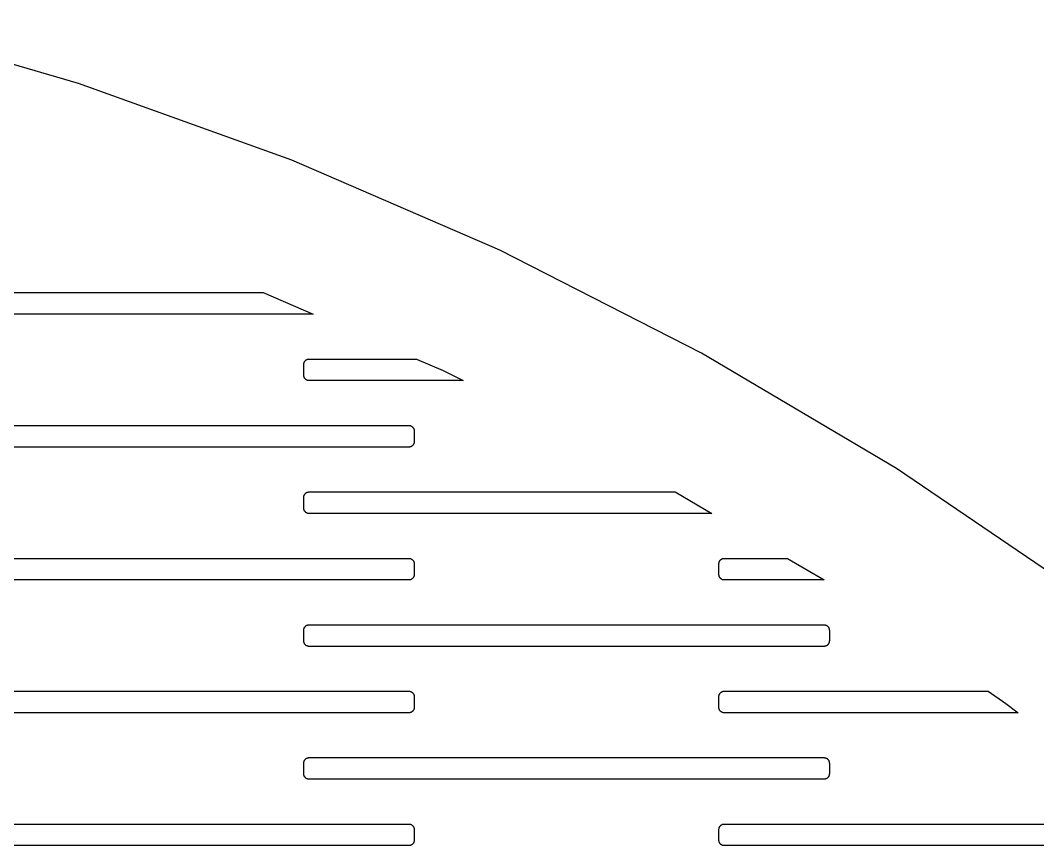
# Model space of a CAD drawing. Header units: metres. Extents: x -217 to 217, y -217 to 217.
# Drawn here: x 63.6 to 124.9, y 160.7 to 210.4 of the extents above; entities that cross this region are included whole.
import ezdxf

# ---------------------------------------------------------------- set-up
doc = ezdxf.new("R2010")
doc.units = ezdxf.units.M

msp = doc.modelspace()

# ---------------------------------------------------------------- linework, layer by layer
for p, q in [((67.1176, 206.567), (54.0147, 210.374)), ((79.9556, 201.945), (67.1176, 206.567)), ((92.4781, 196.526), (79.9556, 201.945)), ((104.636, 190.331), (92.4781, 196.526)), ((56.0028, 193.978), (78.2327, 193.978)), ((78.2327, 193.978), (81.2368, 192.678)), ((81.2368, 192.678), (56.0028, 192.678)), ((80.7956, 189.903), (80.8118, 189.916)), ((80.8118, 189.916), (80.8287, 189.927)), ((80.8287, 189.927), (80.8462, 189.938)), ((80.8462, 189.938), (80.8644, 189.947)), ((80.8644, 189.947), (80.8831, 189.955)), ((80.8831, 189.955), (80.9024, 189.962)), ((80.9024, 189.962), (80.922, 189.968)), ((80.922, 189.968), (80.9419, 189.972)), ((80.9419, 189.972), (80.9621, 189.975)), ((80.9621, 189.975), (80.9824, 189.977)), ((80.9824, 189.977), (81.0028, 189.978)), ((81.0028, 189.978), (87.4762, 189.978)), ((87.4762, 189.978), (89.0718, 189.287)), ((116.38, 183.386), (104.636, 190.331)), ((80.6778, 189.653), (80.6784, 189.673)), ((80.6778, 189.003), (80.6778, 189.653)), ((80.6784, 189.673), (80.6804, 189.694)), ((80.6804, 189.694), (80.6835, 189.714)), ((80.6835, 189.714), (80.688, 189.734)), ((80.688, 189.734), (80.6937, 189.753)), ((80.6937, 189.753), (80.7006, 189.772)), ((80.7006, 189.772), (80.7087, 189.791)), ((80.7087, 189.791), (80.718, 189.809)), ((80.718, 189.809), (80.7284, 189.827)), ((80.7284, 189.827), (80.7399, 189.844)), ((80.7399, 189.844), (80.7524, 189.86)), ((80.7524, 189.86), (80.7659, 189.875)), ((80.7659, 189.875), (80.7803, 189.89)), ((80.7803, 189.89), (80.7956, 189.903)), ((80.6784, 188.982), (80.6778, 189.003)), ((80.6804, 188.962), (80.6784, 188.982)), ((80.6835, 188.942), (80.6804, 188.962)), ((80.688, 188.922), (80.6835, 188.942)), ((80.6937, 188.902), (80.688, 188.922)), ((80.7006, 188.883), (80.6937, 188.902)), ((80.7087, 188.864), (80.7006, 188.883)), ((80.718, 188.846), (80.7087, 188.864)), ((80.7284, 188.829), (80.718, 188.846)), ((80.7399, 188.812), (80.7284, 188.829)), ((80.7524, 188.796), (80.7399, 188.812)), ((80.7659, 188.78), (80.7524, 188.796)), ((80.7803, 188.766), (80.7659, 188.78)), ((80.7956, 188.752), (80.7803, 188.766)), ((80.8118, 188.74), (80.7956, 188.752)), ((80.8287, 188.728), (80.8118, 188.74)), ((80.8462, 188.718), (80.8287, 188.728)), ((80.8644, 188.709), (80.8462, 188.718)), ((80.8831, 188.701), (80.8644, 188.709)), ((80.9024, 188.694), (80.8831, 188.701)), ((80.922, 188.688), (80.9024, 188.694)), ((89.0718, 189.287), (90.268, 188.678)), ((80.9419, 188.684), (80.922, 188.688)), ((80.9621, 188.68), (80.9419, 188.684)), ((80.9824, 188.678), (80.9621, 188.68)), ((81.0028, 188.678), (80.9824, 188.678)), ((90.268, 188.678), (81.0028, 188.678)), ((56.0028, 185.978), (87.0028, 185.978)), ((87.0028, 185.978), (87.0232, 185.977)), ((87.0232, 185.977), (87.0435, 185.975)), ((87.0435, 185.975), (87.0637, 185.972)), ((87.0637, 185.972), (87.0836, 185.968)), ((87.0836, 185.968), (87.1032, 185.962)), ((87.1032, 185.962), (87.1224, 185.955)), ((87.1224, 185.955), (87.1412, 185.947)), ((87.1412, 185.947), (87.1594, 185.938)), ((87.1594, 185.938), (87.1769, 185.927)), ((87.1769, 185.927), (87.1938, 185.916)), ((87.1938, 185.916), (87.21, 185.903)), ((87.21, 185.903), (87.2253, 185.89)), ((87.2253, 185.89), (87.2397, 185.875)), ((87.2397, 185.875), (87.2532, 185.86)), ((87.2532, 185.86), (87.2657, 185.844)), ((87.2657, 185.844), (87.2772, 185.827)), ((87.2772, 185.827), (87.2876, 185.809)), ((87.2876, 185.809), (87.2969, 185.791)), ((87.2969, 185.791), (87.305, 185.772)), ((87.305, 185.772), (87.3119, 185.753)), ((87.3119, 185.753), (87.3176, 185.734)), ((87.3176, 185.734), (87.322, 185.714)), ((87.322, 185.714), (87.3252, 185.694)), ((87.3252, 185.694), (87.3271, 185.673)), ((87.3271, 185.673), (87.3278, 185.653)), ((87.3278, 185.653), (87.3278, 185.003)), ((87.0028, 184.678), (56.0028, 184.678)), ((87.0232, 184.678), (87.0028, 184.678)), ((87.0435, 184.68), (87.0232, 184.678)), ((87.0637, 184.684), (87.0435, 184.68)), ((87.0836, 184.688), (87.0637, 184.684)), ((87.1032, 184.694), (87.0836, 184.688)), ((87.1224, 184.701), (87.1032, 184.694)), ((87.1412, 184.709), (87.1224, 184.701)), ((87.1594, 184.718), (87.1412, 184.709)), ((87.1769, 184.728), (87.1594, 184.718)), ((87.1938, 184.74), (87.1769, 184.728)), ((87.21, 184.752), (87.1938, 184.74)), ((87.2253, 184.766), (87.21, 184.752)), ((87.2397, 184.78), (87.2253, 184.766)), ((87.2532, 184.796), (87.2397, 184.78)), ((87.2657, 184.812), (87.2532, 184.796)), ((87.2772, 184.829), (87.2657, 184.812)), ((87.2876, 184.846), (87.2772, 184.829)), ((87.2969, 184.864), (87.2876, 184.846)), ((87.305, 184.883), (87.2969, 184.864)), ((87.3119, 184.902), (87.305, 184.883)), ((87.3176, 184.922), (87.3119, 184.902)), ((87.322, 184.942), (87.3176, 184.922)), ((87.3252, 184.962), (87.322, 184.942)), ((87.3271, 184.982), (87.3252, 184.962)), ((87.3278, 185.003), (87.3271, 184.982)), ((127.665, 175.716), (116.38, 183.386)), ((80.8644, 181.947), (80.8831, 181.955)), ((80.8831, 181.955), (80.9024, 181.962)), ((80.9024, 181.962), (80.922, 181.968)), ((80.922, 181.968), (80.9419, 181.972)), ((80.9419, 181.972), (80.9621, 181.975)), ((80.9621, 181.975), (80.9824, 181.977)), ((80.9824, 181.977), (81.0028, 181.978)), ((81.0028, 181.978), (103.053, 181.978)), ((103.053, 181.978), (105.251, 180.678)), ((80.6778, 181.653), (80.6784, 181.673)), ((80.6778, 181.003), (80.6778, 181.653)), ((80.6784, 181.673), (80.6804, 181.694)), ((80.6804, 181.694), (80.6835, 181.714)), ((80.6835, 181.714), (80.688, 181.734)), ((80.688, 181.734), (80.6937, 181.753)), ((80.6937, 181.753), (80.7006, 181.772)), ((80.7006, 181.772), (80.7087, 181.791)), ((80.7087, 181.791), (80.718, 181.809)), ((80.718, 181.809), (80.7284, 181.827)), ((80.7284, 181.827), (80.7399, 181.844)), ((80.7399, 181.844), (80.7524, 181.86)), ((80.7524, 181.86), (80.7659, 181.875)), ((80.7659, 181.875), (80.7803, 181.89)), ((80.7803, 181.89), (80.7956, 181.903)), ((80.7956, 181.903), (80.8118, 181.916)), ((80.8118, 181.916), (80.8287, 181.927)), ((80.8287, 181.927), (80.8462, 181.938)), ((80.8462, 181.938), (80.8644, 181.947)), ((80.6784, 180.982), (80.6778, 181.003)), ((80.6804, 180.962), (80.6784, 180.982)), ((80.6835, 180.942), (80.6804, 180.962)), ((80.688, 180.922), (80.6835, 180.942)), ((80.6937, 180.902), (80.688, 180.922)), ((80.7006, 180.883), (80.6937, 180.902)), ((80.7087, 180.864), (80.7006, 180.883)), ((80.718, 180.846), (80.7087, 180.864)), ((80.7284, 180.829), (80.718, 180.846)), ((80.7399, 180.812), (80.7284, 180.829)), ((80.7524, 180.796), (80.7399, 180.812)), ((80.7659, 180.78), (80.7524, 180.796)), ((80.7803, 180.766), (80.7659, 180.78)), ((80.7956, 180.752), (80.7803, 180.766)), ((80.8118, 180.74), (80.7956, 180.752)), ((80.8287, 180.728), (80.8118, 180.74)), ((80.8462, 180.718), (80.8287, 180.728)), ((80.8644, 180.709), (80.8462, 180.718)), ((80.8831, 180.701), (80.8644, 180.709)), ((80.9024, 180.694), (80.8831, 180.701)), ((80.922, 180.688), (80.9024, 180.694)), ((80.9419, 180.684), (80.922, 180.688)), ((80.9621, 180.68), (80.9419, 180.684)), ((80.9824, 180.678), (80.9621, 180.68)), ((81.0028, 180.678), (80.9824, 180.678)), ((105.251, 180.678), (81.0028, 180.678)), ((56.0028, 177.978), (87.0028, 177.978)), ((87.0028, 177.978), (87.0232, 177.977)), ((87.0232, 177.977), (87.0435, 177.975)), ((87.0435, 177.975), (87.0637, 177.972)), ((87.0637, 177.972), (87.0836, 177.968)), ((87.0836, 177.968), (87.1032, 177.962)), ((87.1032, 177.962), (87.1224, 177.955)), ((87.1224, 177.955), (87.1412, 177.947)), ((87.1412, 177.947), (87.1594, 177.938)), ((87.1594, 177.938), (87.1769, 177.927)), ((87.1769, 177.927), (87.1938, 177.916)), ((87.1938, 177.916), (87.21, 177.903)), ((87.21, 177.903), (87.2253, 177.89)), ((87.2253, 177.89), (87.2397, 177.875)), ((87.2397, 177.875), (87.2532, 177.86)), ((87.2532, 177.86), (87.2657, 177.844)), ((87.2657, 177.844), (87.2772, 177.827)), ((87.2772, 177.827), (87.2876, 177.809)), ((87.2876, 177.809), (87.2969, 177.791)), ((87.2969, 177.791), (87.305, 177.772)), ((87.305, 177.772), (87.3119, 177.753)), ((87.3119, 177.753), (87.3176, 177.734)), ((87.3176, 177.734), (87.322, 177.714)), ((87.322, 177.714), (87.3252, 177.694)), ((87.3252, 177.694), (87.3271, 177.673)), ((87.3271, 177.673), (87.3278, 177.653)), ((105.678, 177.673), (105.68, 177.694)), ((105.678, 177.653), (105.678, 177.673)), ((105.68, 177.694), (105.684, 177.714)), ((105.684, 177.714), (105.688, 177.734)), ((105.688, 177.734), (105.694, 177.753)), ((105.694, 177.753), (105.701, 177.772)), ((105.701, 177.772), (105.709, 177.791)), ((105.709, 177.791), (105.718, 177.809)), ((105.718, 177.809), (105.728, 177.827)), ((105.728, 177.827), (105.74, 177.844)), ((105.74, 177.844), (105.752, 177.86)), ((105.752, 177.86), (105.766, 177.875)), ((105.766, 177.875), (105.78, 177.89)), ((105.78, 177.89), (105.796, 177.903)), ((105.796, 177.903), (105.812, 177.916)), ((105.812, 177.916), (105.829, 177.927)), ((105.829, 177.927), (105.846, 177.938)), ((105.846, 177.938), (105.864, 177.947)), ((105.864, 177.947), (105.883, 177.955)), ((105.883, 177.955), (105.902, 177.962)), ((105.902, 177.962), (105.922, 177.968)), ((105.922, 177.968), (105.942, 177.972)), ((105.942, 177.972), (105.962, 177.975)), ((105.962, 177.975), (105.982, 177.977)), ((105.982, 177.977), (106.003, 177.978)), ((106.003, 177.978), (109.816, 177.978)), ((109.816, 177.978), (112.014, 176.678)), ((87.3278, 177.653), (87.3278, 177.003)), ((105.678, 177.003), (105.678, 177.653)), ((87.0028, 176.678), (56.0028, 176.678)), ((87.0232, 176.678), (87.0028, 176.678)), ((87.0435, 176.68), (87.0232, 176.678)), ((87.0637, 176.684), (87.0435, 176.68)), ((87.0836, 176.688), (87.0637, 176.684)), ((87.1032, 176.694), (87.0836, 176.688)), ((87.1224, 176.701), (87.1032, 176.694)), ((87.1412, 176.709), (87.1224, 176.701)), ((87.1594, 176.718), (87.1412, 176.709)), ((87.1769, 176.728), (87.1594, 176.718)), ((87.1938, 176.74), (87.1769, 176.728)), ((87.21, 176.752), (87.1938, 176.74)), ((87.2253, 176.766), (87.21, 176.752)), ((87.2397, 176.78), (87.2253, 176.766)), ((87.2532, 176.796), (87.2397, 176.78)), ((87.2657, 176.812), (87.2532, 176.796)), ((87.2772, 176.829), (87.2657, 176.812)), ((87.2876, 176.846), (87.2772, 176.829)), ((87.2969, 176.864), (87.2876, 176.846)), ((87.305, 176.883), (87.2969, 176.864)), ((87.3119, 176.902), (87.305, 176.883)), ((87.3176, 176.922), (87.3119, 176.902)), ((87.322, 176.942), (87.3176, 176.922)), ((87.3252, 176.962), (87.322, 176.942)), ((87.3271, 176.982), (87.3252, 176.962)), ((87.3278, 177.003), (87.3271, 176.982)), ((105.678, 176.982), (105.678, 177.003)), ((105.68, 176.962), (105.678, 176.982)), ((105.684, 176.942), (105.68, 176.962)), ((105.688, 176.922), (105.684, 176.942)), ((105.694, 176.902), (105.688, 176.922)), ((105.701, 176.883), (105.694, 176.902)), ((105.709, 176.864), (105.701, 176.883)), ((105.718, 176.846), (105.709, 176.864)), ((105.728, 176.829), (105.718, 176.846)), ((105.74, 176.812), (105.728, 176.829)), ((105.752, 176.796), (105.74, 176.812)), ((105.766, 176.78), (105.752, 176.796)), ((105.78, 176.766), (105.766, 176.78)), ((105.796, 176.752), (105.78, 176.766)), ((105.812, 176.74), (105.796, 176.752)), ((105.829, 176.728), (105.812, 176.74)), ((105.846, 176.718), (105.829, 176.728)), ((105.864, 176.709), (105.846, 176.718)), ((105.883, 176.701), (105.864, 176.709)), ((105.902, 176.694), (105.883, 176.701)), ((105.922, 176.688), (105.902, 176.694)), ((105.942, 176.684), (105.922, 176.688)), ((105.962, 176.68), (105.942, 176.684)), ((105.982, 176.678), (105.962, 176.68)), ((106.003, 176.678), (105.982, 176.678)), ((112.014, 176.678), (106.003, 176.678)), ((80.6778, 173.653), (80.6784, 173.673)), ((80.6778, 173.003), (80.6778, 173.653)), ((80.6784, 173.673), (80.6804, 173.694)), ((80.6804, 173.694), (80.6835, 173.714)), ((80.6835, 173.714), (80.688, 173.734)), ((80.688, 173.734), (80.6937, 173.753)), ((80.6937, 173.753), (80.7006, 173.772)), ((80.7006, 173.772), (80.7087, 173.791)), ((80.7087, 173.791), (80.718, 173.809)), ((80.718, 173.809), (80.7284, 173.827)), ((80.7284, 173.827), (80.7399, 173.844)), ((80.7399, 173.844), (80.7524, 173.86)), ((80.7524, 173.86), (80.7659, 173.875)), ((80.7659, 173.875), (80.7803, 173.89)), ((80.7803, 173.89), (80.7956, 173.903)), ((80.7956, 173.903), (80.8118, 173.916)), ((80.8118, 173.916), (80.8287, 173.927)), ((80.8287, 173.927), (80.8462, 173.938)), ((80.8462, 173.938), (80.8644, 173.947)), ((80.8644, 173.947), (80.8831, 173.955)), ((80.8831, 173.955), (80.9024, 173.962)), ((80.9024, 173.962), (80.922, 173.968)), ((80.922, 173.968), (80.9419, 173.972)), ((80.9419, 173.972), (80.9621, 173.975)), ((80.9621, 173.975), (80.9824, 173.977)), ((80.9824, 173.977), (81.0028, 173.978)), ((81.0028, 173.978), (112.003, 173.978)), ((112.003, 173.978), (112.023, 173.977)), ((112.023, 173.977), (112.044, 173.975)), ((112.044, 173.975), (112.064, 173.972)), ((112.064, 173.972), (112.084, 173.968)), ((112.084, 173.968), (112.103, 173.962)), ((112.103, 173.962), (112.122, 173.955)), ((112.122, 173.955), (112.141, 173.947)), ((112.141, 173.947), (112.159, 173.938)), ((112.159, 173.938), (112.177, 173.927)), ((112.177, 173.927), (112.194, 173.916)), ((112.194, 173.916), (112.21, 173.903)), ((112.21, 173.903), (112.225, 173.89)), ((112.225, 173.89), (112.24, 173.875)), ((112.24, 173.875), (112.253, 173.86)), ((112.253, 173.86), (112.266, 173.844)), ((112.266, 173.844), (112.277, 173.827)), ((112.277, 173.827), (112.288, 173.809)), ((112.288, 173.809), (112.297, 173.791)), ((112.297, 173.791), (112.305, 173.772)), ((112.305, 173.772), (112.312, 173.753)), ((112.312, 173.753), (112.318, 173.734)), ((112.318, 173.734), (112.322, 173.714)), ((112.322, 173.714), (112.325, 173.694)), ((112.325, 173.694), (112.327, 173.673)), ((112.327, 173.673), (112.328, 173.653)), ((112.328, 173.653), (112.328, 173.003)), ((80.6784, 172.982), (80.6778, 173.003)), ((80.6804, 172.962), (80.6784, 172.982)), ((80.6835, 172.942), (80.6804, 172.962)), ((80.688, 172.922), (80.6835, 172.942)), ((80.6937, 172.902), (80.688, 172.922)), ((80.7006, 172.883), (80.6937, 172.902)), ((80.7087, 172.864), (80.7006, 172.883)), ((80.718, 172.846), (80.7087, 172.864)), ((80.7284, 172.829), (80.718, 172.846)), ((80.7399, 172.812), (80.7284, 172.829)), ((80.7524, 172.796), (80.7399, 172.812)), ((80.7659, 172.78), (80.7524, 172.796)), ((80.7803, 172.766), (80.7659, 172.78)), ((80.7956, 172.752), (80.7803, 172.766)), ((112.225, 172.766), (112.21, 172.752)), ((112.24, 172.78), (112.225, 172.766)), ((112.253, 172.796), (112.24, 172.78)), ((112.266, 172.812), (112.253, 172.796)), ((112.277, 172.829), (112.266, 172.812)), ((112.288, 172.846), (112.277, 172.829)), ((112.297, 172.864), (112.288, 172.846)), ((112.305, 172.883), (112.297, 172.864)), ((112.312, 172.902), (112.305, 172.883)), ((112.318, 172.922), (112.312, 172.902)), ((112.322, 172.942), (112.318, 172.922)), ((112.325, 172.962), (112.322, 172.942)), ((112.327, 172.982), (112.325, 172.962)), ((112.328, 173.003), (112.327, 172.982)), ((80.8118, 172.74), (80.7956, 172.752)), ((80.8287, 172.728), (80.8118, 172.74)), ((80.8462, 172.718), (80.8287, 172.728)), ((80.8644, 172.709), (80.8462, 172.718)), ((80.8831, 172.701), (80.8644, 172.709)), ((80.9024, 172.694), (80.8831, 172.701)), ((80.922, 172.688), (80.9024, 172.694)), ((80.9419, 172.684), (80.922, 172.688)), ((80.9621, 172.68), (80.9419, 172.684)), ((80.9824, 172.678), (80.9621, 172.68)), ((81.0028, 172.678), (80.9824, 172.678)), ((112.003, 172.678), (81.0028, 172.678)), ((112.023, 172.678), (112.003, 172.678)), ((112.044, 172.68), (112.023, 172.678)), ((112.064, 172.684), (112.044, 172.68)), ((112.084, 172.688), (112.064, 172.684)), ((112.103, 172.694), (112.084, 172.688)), ((112.122, 172.701), (112.103, 172.694)), ((112.141, 172.709), (112.122, 172.701)), ((112.159, 172.718), (112.141, 172.709)), ((112.177, 172.728), (112.159, 172.718)), ((112.194, 172.74), (112.177, 172.728)), ((112.21, 172.752), (112.194, 172.74)), ((56.0028, 169.978), (87.0028, 169.978)), ((87.0028, 169.978), (87.0232, 169.977)), ((87.0232, 169.977), (87.0435, 169.975)), ((87.0435, 169.975), (87.0637, 169.972)), ((87.0637, 169.972), (87.0836, 169.968)), ((87.0836, 169.968), (87.1032, 169.962)), ((87.1032, 169.962), (87.1224, 169.955)), ((87.1224, 169.955), (87.1412, 169.947)), ((87.1412, 169.947), (87.1594, 169.938)), ((87.1594, 169.938), (87.1769, 169.927)), ((87.1769, 169.927), (87.1938, 169.916)), ((87.1938, 169.916), (87.21, 169.903)), ((87.21, 169.903), (87.2253, 169.89)), ((87.2253, 169.89), (87.2397, 169.875)), ((87.2397, 169.875), (87.2532, 169.86)), ((87.2532, 169.86), (87.2657, 169.844)), ((87.2657, 169.844), (87.2772, 169.827)), ((87.2772, 169.827), (87.2876, 169.809)), ((87.2876, 169.809), (87.2969, 169.791)), ((87.2969, 169.791), (87.305, 169.772)), ((87.305, 169.772), (87.3119, 169.753)), ((87.3119, 169.753), (87.3176, 169.734)), ((87.3176, 169.734), (87.322, 169.714)), ((87.322, 169.714), (87.3252, 169.694)), ((105.68, 169.694), (105.684, 169.714)), ((105.684, 169.714), (105.688, 169.734)), ((105.688, 169.734), (105.694, 169.753)), ((105.694, 169.753), (105.701, 169.772)), ((105.701, 169.772), (105.709, 169.791)), ((105.709, 169.791), (105.718, 169.809)), ((105.718, 169.809), (105.728, 169.827)), ((105.728, 169.827), (105.74, 169.844)), ((105.74, 169.844), (105.752, 169.86)), ((105.752, 169.86), (105.766, 169.875)), ((105.766, 169.875), (105.78, 169.89)), ((105.78, 169.89), (105.796, 169.903)), ((105.796, 169.903), (105.812, 169.916)), ((105.812, 169.916), (105.829, 169.927)), ((105.829, 169.927), (105.846, 169.938)), ((105.846, 169.938), (105.864, 169.947)), ((105.864, 169.947), (105.883, 169.955)), ((105.883, 169.955), (105.902, 169.962)), ((105.902, 169.962), (105.922, 169.968)), ((105.922, 169.968), (105.942, 169.972)), ((105.942, 169.972), (105.962, 169.975)), ((105.962, 169.975), (105.982, 169.977)), ((105.982, 169.977), (106.003, 169.978)), ((106.003, 169.978), (121.883, 169.978)), ((121.883, 169.978), (122.963, 169.244)), ((87.3252, 169.694), (87.3271, 169.673)), ((87.3271, 169.673), (87.3278, 169.653)), ((87.3278, 169.653), (87.3278, 169.003)), ((105.678, 169.673), (105.68, 169.694)), ((105.678, 169.653), (105.678, 169.673)), ((105.678, 169.003), (105.678, 169.653)), ((122.963, 169.244), (123.693, 168.678)), ((87.0028, 168.678), (56.0028, 168.678)), ((87.0232, 168.678), (87.0028, 168.678)), ((87.0435, 168.68), (87.0232, 168.678)), ((87.0637, 168.684), (87.0435, 168.68)), ((87.0836, 168.688), (87.0637, 168.684)), ((87.1032, 168.694), (87.0836, 168.688)), ((87.1224, 168.701), (87.1032, 168.694)), ((87.1412, 168.709), (87.1224, 168.701)), ((87.1594, 168.718), (87.1412, 168.709)), ((87.1769, 168.728), (87.1594, 168.718)), ((87.1938, 168.74), (87.1769, 168.728)), ((87.21, 168.752), (87.1938, 168.74)), ((87.2253, 168.766), (87.21, 168.752)), ((87.2397, 168.78), (87.2253, 168.766)), ((87.2532, 168.796), (87.2397, 168.78)), ((87.2657, 168.812), (87.2532, 168.796)), ((87.2772, 168.829), (87.2657, 168.812)), ((87.2876, 168.846), (87.2772, 168.829)), ((87.2969, 168.864), (87.2876, 168.846)), ((87.305, 168.883), (87.2969, 168.864)), ((87.3119, 168.902), (87.305, 168.883)), ((87.3176, 168.922), (87.3119, 168.902)), ((87.322, 168.942), (87.3176, 168.922)), ((87.3252, 168.962), (87.322, 168.942)), ((87.3271, 168.982), (87.3252, 168.962)), ((87.3278, 169.003), (87.3271, 168.982)), ((105.678, 168.982), (105.678, 169.003)), ((105.68, 168.962), (105.678, 168.982)), ((105.684, 168.942), (105.68, 168.962)), ((105.688, 168.922), (105.684, 168.942)), ((105.694, 168.902), (105.688, 168.922)), ((105.701, 168.883), (105.694, 168.902)), ((105.709, 168.864), (105.701, 168.883)), ((105.718, 168.846), (105.709, 168.864)), ((105.728, 168.829), (105.718, 168.846)), ((105.74, 168.812), (105.728, 168.829)), ((105.752, 168.796), (105.74, 168.812)), ((105.766, 168.78), (105.752, 168.796)), ((105.78, 168.766), (105.766, 168.78)), ((105.796, 168.752), (105.78, 168.766)), ((105.812, 168.74), (105.796, 168.752)), ((105.829, 168.728), (105.812, 168.74)), ((105.846, 168.718), (105.829, 168.728)), ((105.864, 168.709), (105.846, 168.718)), ((105.883, 168.701), (105.864, 168.709)), ((105.902, 168.694), (105.883, 168.701)), ((105.922, 168.688), (105.902, 168.694)), ((105.942, 168.684), (105.922, 168.688)), ((105.962, 168.68), (105.942, 168.684)), ((105.982, 168.678), (105.962, 168.68)), ((106.003, 168.678), (105.982, 168.678)), ((123.693, 168.678), (106.003, 168.678)), ((80.6778, 165.653), (80.6784, 165.673)), ((80.6778, 165.003), (80.6778, 165.653)), ((80.6784, 165.673), (80.6804, 165.694)), ((80.6804, 165.694), (80.6835, 165.714)), ((80.6835, 165.714), (80.688, 165.734)), ((80.688, 165.734), (80.6937, 165.753)), ((80.6937, 165.753), (80.7006, 165.772)), ((80.7006, 165.772), (80.7087, 165.791)), ((80.7087, 165.791), (80.718, 165.809)), ((80.718, 165.809), (80.7284, 165.827)), ((80.7284, 165.827), (80.7399, 165.844)), ((80.7399, 165.844), (80.7524, 165.86)), ((80.7524, 165.86), (80.7659, 165.875)), ((80.7659, 165.875), (80.7803, 165.89)), ((80.7803, 165.89), (80.7956, 165.903)), ((80.7956, 165.903), (80.8118, 165.916)), ((80.8118, 165.916), (80.8287, 165.927)), ((80.8287, 165.927), (80.8462, 165.938)), ((80.8462, 165.938), (80.8644, 165.947)), ((80.8644, 165.947), (80.8831, 165.955)), ((80.8831, 165.955), (80.9024, 165.962)), ((80.9024, 165.962), (80.922, 165.968)), ((80.922, 165.968), (80.9419, 165.972)), ((80.9419, 165.972), (80.9621, 165.975)), ((80.9621, 165.975), (80.9824, 165.977)), ((80.9824, 165.977), (81.0028, 165.978)), ((81.0028, 165.978), (112.003, 165.978)), ((112.003, 165.978), (112.023, 165.977)), ((112.023, 165.977), (112.044, 165.975)), ((112.044, 165.975), (112.064, 165.972)), ((112.064, 165.972), (112.084, 165.968)), ((112.084, 165.968), (112.103, 165.962)), ((112.103, 165.962), (112.122, 165.955)), ((112.122, 165.955), (112.141, 165.947)), ((112.141, 165.947), (112.159, 165.938)), ((112.159, 165.938), (112.177, 165.927)), ((112.177, 165.927), (112.194, 165.916)), ((112.194, 165.916), (112.21, 165.903)), ((112.21, 165.903), (112.225, 165.89)), ((112.225, 165.89), (112.24, 165.875)), ((112.24, 165.875), (112.253, 165.86)), ((112.253, 165.86), (112.266, 165.844)), ((112.266, 165.844), (112.277, 165.827)), ((112.277, 165.827), (112.288, 165.809)), ((112.288, 165.809), (112.297, 165.791)), ((112.297, 165.791), (112.305, 165.772)), ((112.305, 165.772), (112.312, 165.753)), ((112.312, 165.753), (112.318, 165.734)), ((112.318, 165.734), (112.322, 165.714)), ((112.322, 165.714), (112.325, 165.694)), ((112.325, 165.694), (112.327, 165.673)), ((112.327, 165.673), (112.328, 165.653)), ((112.328, 165.653), (112.328, 165.003)), ((80.6784, 164.982), (80.6778, 165.003)), ((80.6804, 164.962), (80.6784, 164.982)), ((80.6835, 164.942), (80.6804, 164.962)), ((80.688, 164.922), (80.6835, 164.942)), ((80.6937, 164.902), (80.688, 164.922)), ((80.7006, 164.883), (80.6937, 164.902)), ((80.7087, 164.864), (80.7006, 164.883)), ((80.718, 164.846), (80.7087, 164.864)), ((80.7284, 164.829), (80.718, 164.846)), ((80.7399, 164.812), (80.7284, 164.829)), ((80.7524, 164.796), (80.7399, 164.812)), ((112.266, 164.812), (112.253, 164.796)), ((112.277, 164.829), (112.266, 164.812)), ((112.288, 164.846), (112.277, 164.829)), ((112.297, 164.864), (112.288, 164.846)), ((112.305, 164.883), (112.297, 164.864)), ((112.312, 164.902), (112.305, 164.883)), ((112.318, 164.922), (112.312, 164.902)), ((112.322, 164.942), (112.318, 164.922)), ((112.325, 164.962), (112.322, 164.942)), ((112.327, 164.982), (112.325, 164.962)), ((112.328, 165.003), (112.327, 164.982)), ((80.7659, 164.78), (80.7524, 164.796)), ((80.7803, 164.766), (80.7659, 164.78)), ((80.7956, 164.752), (80.7803, 164.766)), ((80.8118, 164.74), (80.7956, 164.752)), ((80.8287, 164.728), (80.8118, 164.74)), ((80.8462, 164.718), (80.8287, 164.728)), ((80.8644, 164.709), (80.8462, 164.718)), ((80.8831, 164.701), (80.8644, 164.709)), ((80.9024, 164.694), (80.8831, 164.701)), ((80.922, 164.688), (80.9024, 164.694)), ((80.9419, 164.684), (80.922, 164.688)), ((80.9621, 164.68), (80.9419, 164.684)), ((80.9824, 164.678), (80.9621, 164.68)), ((81.0028, 164.678), (80.9824, 164.678)), ((112.003, 164.678), (81.0028, 164.678)), ((112.023, 164.678), (112.003, 164.678)), ((112.044, 164.68), (112.023, 164.678)), ((112.064, 164.684), (112.044, 164.68)), ((112.084, 164.688), (112.064, 164.684)), ((112.103, 164.694), (112.084, 164.688)), ((112.122, 164.701), (112.103, 164.694)), ((112.141, 164.709), (112.122, 164.701)), ((112.159, 164.718), (112.141, 164.709)), ((112.177, 164.728), (112.159, 164.718)), ((112.194, 164.74), (112.177, 164.728)), ((112.21, 164.752), (112.194, 164.74)), ((112.225, 164.766), (112.21, 164.752)), ((112.24, 164.78), (112.225, 164.766)), ((112.253, 164.796), (112.24, 164.78)), ((56.0028, 161.978), (87.0028, 161.978)), ((87.0028, 161.978), (87.0232, 161.977)), ((87.0232, 161.977), (87.0435, 161.975)), ((87.0435, 161.975), (87.0637, 161.972)), ((87.0637, 161.972), (87.0836, 161.968)), ((87.0836, 161.968), (87.1032, 161.962)), ((87.1032, 161.962), (87.1224, 161.955)), ((87.1224, 161.955), (87.1412, 161.947)), ((87.1412, 161.947), (87.1594, 161.938)), ((87.1594, 161.938), (87.1769, 161.927)), ((87.1769, 161.927), (87.1938, 161.916)), ((87.1938, 161.916), (87.21, 161.903)), ((87.21, 161.903), (87.2253, 161.89)), ((87.2253, 161.89), (87.2397, 161.875)), ((87.2397, 161.875), (87.2532, 161.86)), ((87.2532, 161.86), (87.2657, 161.844)), ((87.2657, 161.844), (87.2772, 161.827)), ((87.2772, 161.827), (87.2876, 161.809)), ((87.2876, 161.809), (87.2969, 161.791)), ((87.2969, 161.791), (87.305, 161.772)), ((87.305, 161.772), (87.3119, 161.753)), ((87.3119, 161.753), (87.3176, 161.734)), ((87.3176, 161.734), (87.322, 161.714)), ((105.684, 161.714), (105.688, 161.734)), ((105.688, 161.734), (105.694, 161.753)), ((105.694, 161.753), (105.701, 161.772)), ((105.701, 161.772), (105.709, 161.791)), ((105.709, 161.791), (105.718, 161.809)), ((105.718, 161.809), (105.728, 161.827)), ((105.728, 161.827), (105.74, 161.844)), ((105.74, 161.844), (105.752, 161.86)), ((105.752, 161.86), (105.766, 161.875)), ((105.766, 161.875), (105.78, 161.89)), ((105.78, 161.89), (105.796, 161.903)), ((105.796, 161.903), (105.812, 161.916)), ((105.812, 161.916), (105.829, 161.927)), ((105.829, 161.927), (105.846, 161.938)), ((105.846, 161.938), (105.864, 161.947)), ((105.864, 161.947), (105.883, 161.955)), ((105.883, 161.955), (105.902, 161.962)), ((105.902, 161.962), (105.922, 161.968)), ((105.922, 161.968), (105.942, 161.972)), ((105.942, 161.972), (105.962, 161.975)), ((105.962, 161.975), (105.982, 161.977)), ((105.982, 161.977), (106.003, 161.978)), ((106.003, 161.978), (132.331, 161.978)), ((87.322, 161.714), (87.3252, 161.694)), ((87.3252, 161.694), (87.3271, 161.673)), ((87.3271, 161.673), (87.3278, 161.653)), ((87.3278, 161.653), (87.3278, 161.003)), ((105.678, 161.673), (105.68, 161.694)), ((105.678, 161.653), (105.678, 161.673)), ((105.678, 161.003), (105.678, 161.653)), ((105.68, 161.694), (105.684, 161.714)), ((87.0028, 160.678), (56.0028, 160.678)), ((87.0232, 160.678), (87.0028, 160.678)), ((87.0435, 160.68), (87.0232, 160.678)), ((87.0637, 160.684), (87.0435, 160.68)), ((87.0836, 160.688), (87.0637, 160.684)), ((87.1032, 160.694), (87.0836, 160.688)), ((87.1224, 160.701), (87.1032, 160.694)), ((87.1412, 160.709), (87.1224, 160.701)), ((87.1594, 160.718), (87.1412, 160.709)), ((87.1769, 160.728), (87.1594, 160.718)), ((87.1938, 160.74), (87.1769, 160.728)), ((87.21, 160.752), (87.1938, 160.74)), ((87.2253, 160.766), (87.21, 160.752)), ((87.2397, 160.78), (87.2253, 160.766)), ((87.2532, 160.796), (87.2397, 160.78)), ((87.2657, 160.812), (87.2532, 160.796)), ((87.2772, 160.829), (87.2657, 160.812)), ((87.2876, 160.846), (87.2772, 160.829)), ((87.2969, 160.864), (87.2876, 160.846)), ((87.305, 160.883), (87.2969, 160.864)), ((87.3119, 160.902), (87.305, 160.883)), ((87.3176, 160.922), (87.3119, 160.902)), ((87.322, 160.942), (87.3176, 160.922)), ((87.3252, 160.962), (87.322, 160.942)), ((87.3271, 160.982), (87.3252, 160.962)), ((87.3278, 161.003), (87.3271, 160.982)), ((105.678, 160.982), (105.678, 161.003)), ((105.68, 160.962), (105.678, 160.982)), ((105.684, 160.942), (105.68, 160.962)), ((105.688, 160.922), (105.684, 160.942)), ((105.694, 160.902), (105.688, 160.922)), ((105.701, 160.883), (105.694, 160.902)), ((105.709, 160.864), (105.701, 160.883)), ((105.718, 160.846), (105.709, 160.864)), ((105.728, 160.829), (105.718, 160.846)), ((105.74, 160.812), (105.728, 160.829)), ((105.752, 160.796), (105.74, 160.812)), ((105.766, 160.78), (105.752, 160.796)), ((105.78, 160.766), (105.766, 160.78)), ((105.796, 160.752), (105.78, 160.766)), ((105.812, 160.74), (105.796, 160.752)), ((105.829, 160.728), (105.812, 160.74)), ((105.846, 160.718), (105.829, 160.728)), ((105.864, 160.709), (105.846, 160.718)), ((105.883, 160.701), (105.864, 160.709)), ((105.902, 160.694), (105.883, 160.701)), ((105.922, 160.688), (105.902, 160.694)), ((105.942, 160.684), (105.922, 160.688)), ((105.962, 160.68), (105.942, 160.684)), ((105.982, 160.678), (105.962, 160.68)), ((106.003, 160.678), (105.982, 160.678)), ((133.927, 160.678), (106.003, 160.678))]:
    msp.add_line(p, q)

doc.saveas('drawing.dxf')
